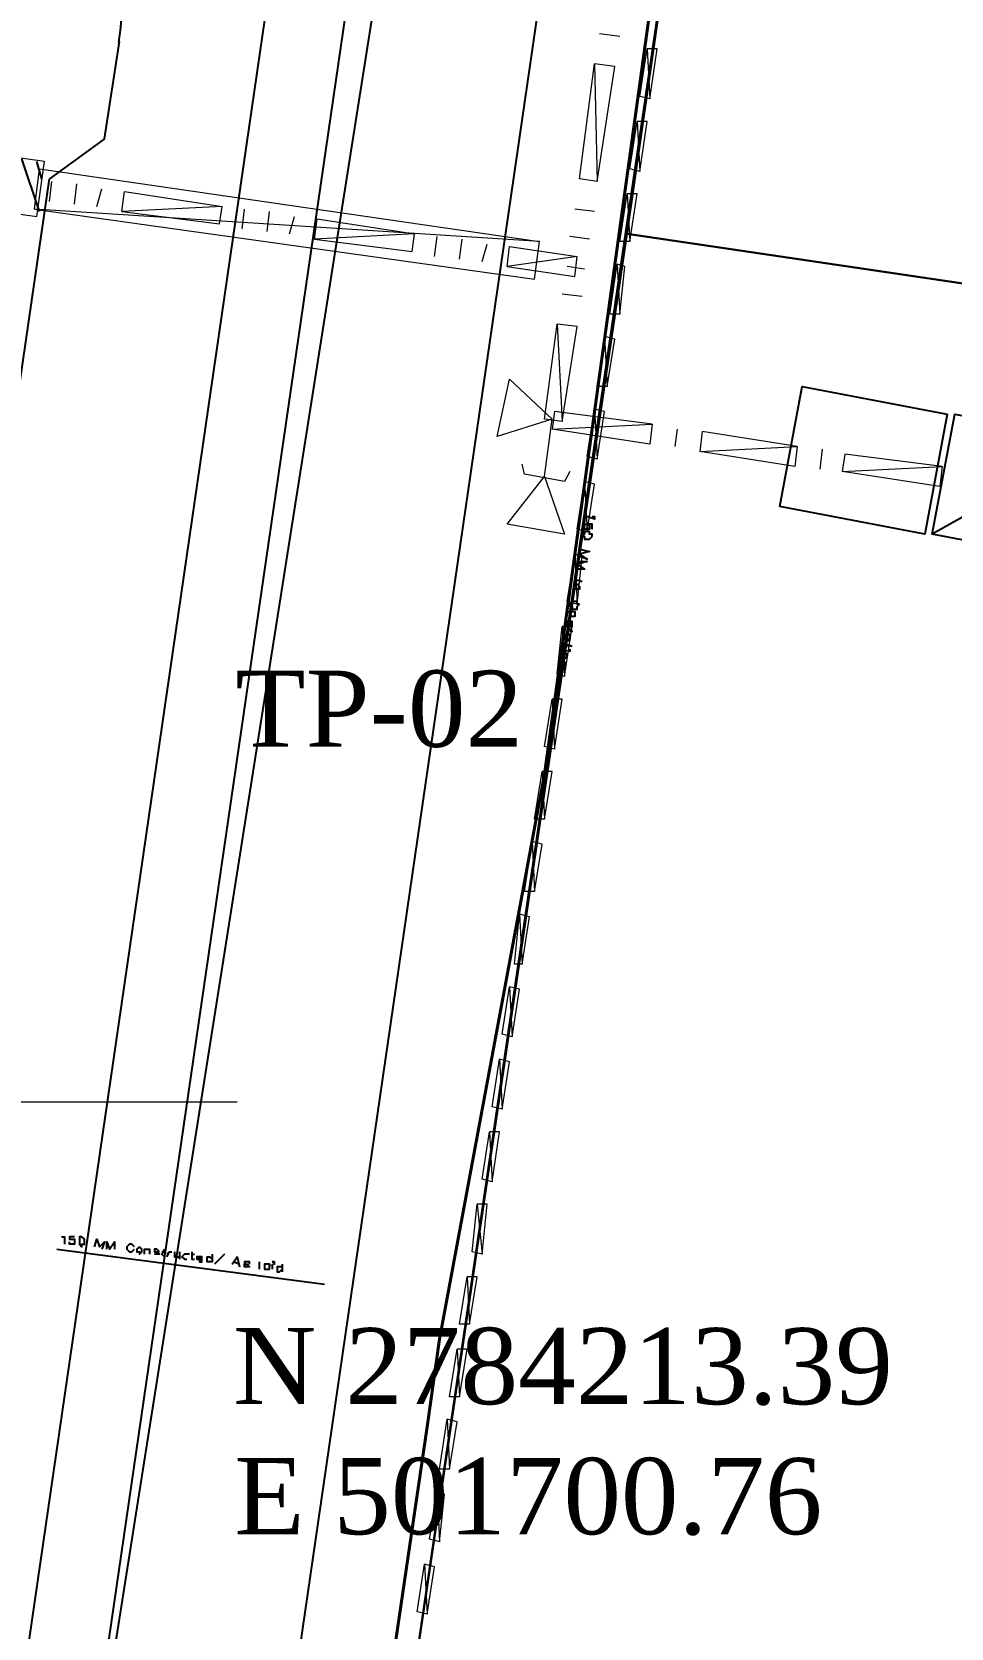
# Model space of a CAD drawing. Header units: inches. Extents: x 5 to 844, y 8 to 596.
# Drawn here: x 410 to 457.3, y 203.7 to 285.8 of the extents above; entities that cross this region are included whole.
import ezdxf

# ---------------------------------------------------------------- set-up
doc = ezdxf.new("R2010")
doc.units = ezdxf.units.IN
doc.header["$MEASUREMENT"] = 0
doc.layers.add('PDF_Geometry', color=7, linetype='Continuous', true_color=0x989898)
doc.layers.add('PDF_Text', color=7, linetype='Continuous')
doc.styles.add('PDF Times New Roman', font='times.ttf')

msp = doc.modelspace()

# ---------------------------------------------------------------- linework, layer by layer
at = {"layer": 'PDF_Geometry', "color": 7, "lineweight": 25}
msp.add_lwpolyline([(486.89, 508.489), (646.568, 503.218), (656.981, 490.747), (604.655, 133.079), (590.77, 122.665), (433.793, 145.55), (423.507, 159.435), (473.005, 496.789), (486.89, 508.489)], dxfattribs=at)
at = {"layer": 'PDF_Geometry', "lineweight": 25}
for points in [[(395.609, 77.153), (456.163, 492.932), (456.291, 494.475)], [(391.623, 77.668), (451.535, 489.718), (451.92, 491.647)], [(417.851, 161.878), (450.506, 386.481)], [(413.736, 280.286), (414.508, 285.3)], [(413.736, 280.286), (410.908, 278.229)], [(379.667, 60.954), (381.981, 79.082), (410.908, 278.229)]]:
    msp.add_lwpolyline(points, dxfattribs=at)
at = {"layer": 'PDF_Geometry', "color": 3, "lineweight": 40}
msp.add_lwpolyline([(455.52, 385.066), (453.849, 374.396), (436.364, 247.63), (430.964, 218.575), (430.321, 214.075), (422.35, 159.821), (419.136, 127.679)], dxfattribs=at)
at = {"layer": 'PDF_Geometry', "color": 9, "lineweight": 25, "true_color": 0xbababa}
for points in [[(454.492, 371.953), (545.258, 358.582), (531.116, 262.03), (440.607, 275.401), (454.492, 371.953)], [(429.807, 301.371), (428.521, 293.142), (406.537, 153.907), (404.865, 142.979), (403.966, 137.707), (417.465, 133.336), (427.107, 134.365), (416.951, 142.079), (404.865, 142.979)], [(440.607, 275.401), (531.116, 262.03), (621.626, 248.788), (604.655, 133.079), (590.77, 122.665), (433.793, 145.678), (423.507, 159.563), (440.607, 275.401)]]:
    msp.add_lwpolyline(points, dxfattribs=at)
at = {"layer": 'PDF_Geometry', "lineweight": 0}
for points in [[(454.492, 371.953), (440.607, 275.401), (531.116, 262.03), (545.258, 358.582), (454.492, 371.953)], [(440.607, 275.401), (423.507, 159.563), (433.793, 145.678), (590.77, 122.665), (604.655, 133.079), (621.626, 248.788), (531.116, 262.03), (440.607, 275.401)]]:
    msp.add_lwpolyline(points, dxfattribs=at)
at = {"layer": 'PDF_Geometry', "color": 3, "lineweight": 0}
for points in [[(440.221, 285.557), (439.192, 285.686)], [(438.935, 284.143), (439.064, 278.1), (438.164, 278.229), (438.935, 284.143)], [(439.964, 284.014), (438.935, 284.143), (439.064, 278.1), (439.964, 284.014)], [(436.107, 275.015), (410.137, 276.686), (410.394, 278.743), (436.107, 275.015)], [(410.908, 277.072), (411.037, 278.1)], [(412.194, 276.943), (412.322, 277.972)], [(413.351, 276.815), (413.608, 277.715)], [(419.779, 276.815), (414.636, 276.558), (414.765, 277.586), (419.779, 276.815)], [(435.85, 273.086), (436.107, 275.015), (410.137, 276.686), (435.85, 273.086)], [(419.65, 275.915), (419.779, 276.815), (414.636, 276.558), (419.65, 275.915)], [(420.808, 275.658), (420.936, 276.686)], [(438.935, 276.558), (437.907, 276.686)], [(422.093, 275.529), (422.222, 276.558)], [(423.25, 275.401), (423.507, 276.3)], [(429.679, 275.401), (424.536, 275.143), (424.664, 276.172), (429.679, 275.401)], [(429.55, 274.501), (429.679, 275.401), (424.536, 275.143), (429.55, 274.501)], [(430.707, 274.243), (430.836, 275.272)], [(431.993, 274.115), (432.121, 275.143)], [(438.678, 275.143), (437.65, 275.272)], [(433.15, 273.986), (433.407, 274.886)], [(438.035, 274.243), (434.435, 273.729), (434.564, 274.758), (438.035, 274.243)], [(437.907, 273.215), (438.035, 274.243), (434.435, 273.729), (437.907, 273.215)], [(438.421, 273.601), (437.521, 273.729)], [(438.292, 272.186), (437.264, 272.315)], [(437.007, 270.772), (437.264, 265.758), (436.364, 265.887), (437.007, 270.772)], [(438.035, 270.644), (437.007, 270.772), (437.264, 265.758), (438.035, 270.644)], [(436.878, 266.272), (436.75, 265.372), (441.892, 265.63), (436.878, 266.272)], [(437.264, 265.758), (436.364, 265.887)], [(436.364, 262.93), (436.75, 265.887)], [(436.75, 265.372), (441.892, 265.63), (441.764, 264.601), (436.75, 265.372)], [(443.178, 265.372), (443.049, 264.472)], [(444.463, 265.244), (444.335, 264.215), (449.349, 264.472), (444.463, 265.244)], [(444.335, 264.215), (449.349, 264.472), (449.22, 263.444), (444.335, 264.215)], [(450.635, 264.344), (450.506, 263.315)], [(437.65, 263.187), (437.392, 262.673), (435.335, 263.058), (435.207, 263.573)], [(451.792, 264.087), (451.663, 263.187), (456.806, 263.444), (451.792, 264.087)], [(451.663, 263.187), (456.806, 263.444), (456.677, 262.415), (451.663, 263.187)]]:
    msp.add_lwpolyline(points, dxfattribs=at)
at = {"layer": 'PDF_Geometry', "color": 4, "lineweight": 0}
for points in [[(441.635, 284.914), (441.764, 282.343), (441.249, 282.472), (441.635, 284.914)], [(442.149, 284.914), (441.635, 284.914), (441.764, 282.343), (442.149, 284.914)], [(441.121, 281.186), (441.249, 278.615), (440.735, 278.743), (441.121, 281.186)], [(441.635, 281.186), (441.121, 281.186), (441.249, 278.615), (441.635, 281.186)], [(440.607, 277.458), (440.735, 275.015), (440.221, 275.015), (440.607, 277.458)], [(441.121, 277.458), (440.607, 277.458), (440.735, 275.015), (441.121, 277.458)], [(440.092, 273.858), (440.221, 271.286), (439.707, 271.286), (440.092, 273.858)], [(440.478, 273.729), (440.092, 273.858), (440.221, 271.286), (440.478, 273.729)], [(439.449, 270.129), (439.578, 267.558), (439.064, 267.558), (439.449, 270.129)], [(439.964, 270.001), (439.449, 270.129), (439.578, 267.558), (439.964, 270.001)], [(438.935, 266.401), (439.064, 263.83), (438.549, 263.958), (438.935, 266.401)], [(439.449, 266.272), (438.935, 266.401), (439.064, 263.83), (439.449, 266.272)], [(438.421, 262.673), (438.55, 260.101), (438.035, 260.23), (438.421, 262.673)], [(438.935, 262.544), (438.421, 262.673), (438.55, 260.101), (438.935, 262.544)], [(437.907, 258.944), (438.035, 256.373), (437.521, 256.501), (437.907, 258.944)], [(438.292, 258.816), (437.907, 258.944), (438.035, 256.373), (438.292, 258.816)], [(437.264, 255.216), (437.392, 252.644), (437.007, 252.773), (437.264, 255.216)], [(437.778, 255.216), (437.264, 255.216), (437.392, 252.644), (437.778, 255.216)], [(436.75, 251.487), (436.878, 248.916), (436.364, 249.045), (436.75, 251.487)], [(437.264, 251.487), (436.75, 251.487), (436.878, 248.916), (437.264, 251.487)], [(436.235, 247.759), (436.364, 245.316), (435.85, 245.316), (436.235, 247.759)], [(436.75, 247.759), (436.235, 247.759), (436.364, 245.316), (436.75, 247.759)], [(435.721, 244.159), (435.85, 241.588), (435.335, 241.588), (435.721, 244.159)], [(436.235, 244.031), (435.721, 244.159), (435.85, 241.588), (436.235, 244.031)], [(435.078, 240.431), (435.207, 237.86), (434.821, 237.86), (435.078, 240.431)], [(435.593, 240.302), (435.078, 240.431), (435.207, 237.86), (435.593, 240.302)], [(434.564, 236.702), (434.693, 234.131), (434.178, 234.26), (434.564, 236.702)], [(435.078, 236.574), (434.564, 236.702), (434.693, 234.131), (435.078, 236.574)], [(434.05, 232.974), (434.178, 230.403), (433.664, 230.531), (434.05, 232.974)], [(434.564, 232.845), (434.05, 232.974), (434.178, 230.403), (434.564, 232.845)], [(433.535, 229.246), (433.664, 226.674), (433.15, 226.803), (433.535, 229.246)], [(434.05, 229.246), (433.535, 229.246), (433.664, 226.674), (434.05, 229.246)], [(432.893, 225.517), (433.15, 222.946), (432.636, 223.075), (432.893, 225.517)], [(433.407, 225.517), (432.893, 225.517), (433.15, 222.946), (433.407, 225.517)], [(432.378, 221.789), (432.507, 219.346), (431.993, 219.346), (432.378, 221.789)], [(432.893, 221.789), (432.378, 221.789), (432.507, 219.346), (432.893, 221.789)], [(431.864, 218.061), (431.993, 215.618), (431.478, 215.618), (431.864, 218.061)], [(432.378, 218.061), (431.864, 218.061), (431.993, 215.618), (432.378, 218.061)], [(431.35, 214.461), (431.478, 211.889), (430.964, 211.889), (431.35, 214.461)], [(431.864, 214.332), (431.35, 214.461), (431.478, 211.889), (431.864, 214.332)], [(430.836, 210.732), (430.964, 208.161), (430.45, 208.29), (430.836, 210.732)], [(431.221, 210.604), (430.836, 210.732), (430.964, 208.161), (431.221, 210.604)], [(430.193, 207.004), (430.321, 204.433), (429.807, 204.561), (430.193, 207.004)], [(430.707, 206.875), (430.193, 207.004), (430.321, 204.433), (430.707, 206.875)]]:
    msp.add_lwpolyline(points, dxfattribs=at)
at = {"layer": 'PDF_Geometry', "color": 6, "lineweight": 0}
msp.add_lwpolyline([(401.908, 277.458), (410.265, 276.3), (410.651, 279.129), (402.294, 280.286), (401.908, 277.458)], dxfattribs=at)
at = {"layer": 'PDF_Geometry', "color": 6, "lineweight": 25}
for points in [[(410.394, 276.558), (409.494, 279.257)], [(410.522, 278.229), (410.265, 279.129)], [(457.063, 266.144), (455.906, 259.973), (448.449, 261.387), (449.606, 267.558), (457.063, 266.144)], [(464.777, 264.73), (463.62, 258.558), (456.291, 259.973), (457.449, 266.144), (464.777, 264.73)], [(464.777, 264.73), (456.291, 259.973)]]:
    msp.add_lwpolyline(points, dxfattribs=at)
at = {"layer": 'PDF_Geometry', "color": 92, "lineweight": 0, "true_color": 0x00b800}
for points in [[(433.921, 264.987), (434.564, 267.944), (436.75, 265.887), (433.921, 264.987)], [(437.392, 259.973), (434.435, 260.487), (436.364, 262.93), (437.392, 259.973)]]:
    msp.add_lwpolyline(points, dxfattribs=at)
at = {"layer": 'PDF_Geometry', "color": 1, "lineweight": 25}
for points in [[(438.807, 260.23), (438.807, 260.487), (438.678, 260.487), (438.678, 260.358), (438.678, 260.23), (438.55, 260.23), (438.421, 260.23), (438.421, 260.358), (438.421, 260.487), (438.55, 260.487)], [(438.807, 260.873), (438.935, 260.873), (438.935, 260.744), (438.55, 260.873)], [(438.807, 259.844), (438.807, 259.973), (438.678, 259.973), (438.678, 260.101), (438.55, 260.101), (438.421, 260.101), (438.421, 259.973), (438.292, 259.844), (438.421, 259.844), (438.421, 259.716), (438.55, 259.716), (438.678, 259.716), (438.807, 259.844)], [(438.164, 258.558), (438.549, 258.558), (438.035, 258.43), (438.421, 258.173), (438.035, 258.173)], [(438.164, 259.201), (438.678, 259.073), (438.164, 258.944), (438.549, 258.687), (438.164, 258.816)], [(437.907, 257.659), (438.292, 257.53)], [(437.907, 257.401), (438.164, 257.401)], [(438.035, 257.401), (438.164, 257.273), (438.164, 257.144), (438.035, 257.144), (437.907, 257.144)], [(438.164, 256.373), (438.035, 256.373), (438.035, 256.501), (437.907, 256.501), (437.778, 256.501), (437.778, 256.373), (437.65, 256.373), (437.65, 256.244), (437.778, 256.244), (437.778, 256.116), (437.907, 256.116), (438.035, 256.116), (438.035, 256.244), (438.164, 256.373)], [(437.521, 255.987), (437.907, 255.987), (437.907, 255.859), (437.907, 255.73), (437.778, 255.73), (437.65, 255.73), (437.65, 255.859), (437.65, 255.987)], [(437.65, 255.473), (437.65, 255.216), (437.778, 255.216), (437.778, 255.344), (437.778, 255.473), (437.65, 255.473), (437.65, 255.602), (437.65, 255.473), (437.521, 255.473), (437.521, 255.344), (437.521, 255.216)], [(437.65, 254.444), (437.392, 254.573), (437.392, 254.702), (437.521, 254.83), (437.65, 254.83), (437.65, 254.702), (437.65, 254.573), (437.521, 254.573)], [(437.521, 255.087), (437.778, 255.087)], [(437.65, 255.087), (437.778, 254.959), (437.65, 254.959)], [(437.778, 254.187), (437.392, 254.316), (437.264, 254.316), (437.264, 254.187)], [(437.521, 253.93), (437.264, 254.059)], [(437.521, 253.673), (437.521, 253.802), (437.392, 253.802), (437.264, 253.802), (437.264, 253.673), (437.264, 253.544), (437.392, 253.544), (437.521, 253.673)], [(437.65, 254.316), (437.521, 254.187)], [(437.65, 254.059), (437.65, 253.93), (437.65, 254.059)], [(437.135, 253.416), (437.392, 253.416), (437.392, 253.287), (437.392, 253.159), (437.264, 253.159), (437.135, 253.159)], [(411.551, 223.846), (411.551, 223.846), (411.679, 223.846), (411.679, 223.46)], [(412.194, 223.846), (411.937, 223.846), (411.937, 223.717), (412.065, 223.717), (412.194, 223.717), (412.194, 223.589), (412.194, 223.46), (412.065, 223.46), (411.937, 223.46), (411.937, 223.589)], [(412.579, 223.846), (412.451, 223.846), (412.451, 223.717), (412.451, 223.589), (412.451, 223.46), (412.579, 223.332), (412.579, 223.46), (412.708, 223.46), (412.708, 223.589), (412.708, 223.717), (412.579, 223.846)], [(413.222, 223.332), (413.351, 223.717), (413.479, 223.332), (413.736, 223.589), (413.608, 223.203)], [(413.865, 223.203), (413.865, 223.589), (413.994, 223.203), (414.251, 223.589), (414.251, 223.203)], [(415.279, 223.332), (415.151, 223.46), (415.022, 223.46), (414.894, 223.332), (414.894, 223.203), (415.022, 223.075), (415.151, 223.075), (415.279, 223.203)], [(415.536, 223.332), (415.408, 223.203), (415.408, 223.075), (415.536, 223.075), (415.536, 222.946), (415.665, 223.075), (415.665, 223.203), (415.536, 223.332)], [(415.793, 222.946), (415.793, 223.203), (415.922, 223.203), (416.051, 223.203), (416.051, 223.075), (416.051, 222.946)], [(416.565, 223.075), (416.436, 223.203), (416.308, 223.203), (416.308, 223.075), (416.436, 223.075), (416.565, 222.946), (416.436, 222.946), (416.308, 222.946)], [(416.822, 223.203), (416.693, 222.946), (416.822, 222.817)], [(416.693, 223.075), (416.822, 223.075)], [(416.951, 222.817), (417.079, 223.075), (416.951, 222.946)], [(417.079, 223.075), (417.208, 223.075)], [(417.336, 223.075), (417.336, 222.817), (417.465, 222.817), (417.593, 222.817)], [(417.593, 223.075), (417.593, 222.689)], [(418.108, 222.946), (417.979, 222.946), (417.851, 222.946), (417.722, 222.817), (417.851, 222.689), (417.979, 222.689)], [(418.236, 223.075), (418.236, 222.689), (418.365, 222.689)], [(418.236, 222.946), (418.365, 222.946)], [(418.493, 222.817), (418.75, 222.689), (418.75, 222.817), (418.622, 222.817), (418.493, 222.817), (418.493, 222.689), (418.622, 222.689), (418.622, 222.56), (418.75, 222.56), (418.75, 222.689)], [(419.265, 222.946), (419.265, 222.56), (419.136, 222.56), (419.008, 222.56), (419.008, 222.689), (419.008, 222.817), (419.136, 222.817), (419.265, 222.689)], [(419.908, 222.946), (419.393, 222.432)], [(420.293, 222.432), (420.55, 222.817), (420.679, 222.303)], [(420.422, 222.56), (420.679, 222.432)], [(421.193, 222.432), (421.193, 222.56), (421.065, 222.56), (420.936, 222.56), (420.936, 222.432), (421.065, 222.432), (421.193, 222.303), (421.065, 222.303), (420.936, 222.303), (420.936, 222.432)], [(421.707, 222.175), (421.707, 222.56)], [(422.222, 222.432), (422.093, 222.432), (421.965, 222.432), (421.965, 222.303), (421.965, 222.175), (422.093, 222.175), (422.222, 222.175), (422.222, 222.432), (422.222, 222.303)], [(422.35, 222.56), (422.479, 222.432), (422.479, 222.56), (422.35, 222.56)], [(422.35, 222.432), (422.35, 222.175)], [(422.865, 222.432), (422.865, 222.046)], [(422.865, 222.303), (422.736, 222.303), (422.607, 222.303), (422.607, 222.175), (422.607, 222.046), (422.736, 222.046), (422.865, 222.175)]]:
    msp.add_lwpolyline(points, dxfattribs=at)
at = {"layer": 'PDF_Geometry', "color": 7, "lineweight": 0}
msp.add_lwpolyline([(400.751, 238.245), (400.751, 230.788), (420.55, 230.788)], dxfattribs=at)
at = {"layer": 'PDF_Geometry', "color": 5, "lineweight": 25}
msp.add_lwpolyline([(411.294, 223.203), (425.05, 221.403)], dxfattribs=at)
at = {"layer": 'PDF_Geometry', "lineweight": 25}
msp.add_arc((399.662, 287.424), 14.976, 351.7116, 80.62233, dxfattribs=at)

# ---------------------------------------------------------------- texts
at = {"layer": 'PDF_Text', "color": 6, "insert": (420.468, 248.977), "char_height": 3.91816, "attachment_point": 7, "style": 'PDF Times New Roman'}
msp.add_mtext('\\W0.999122;TP-02', dxfattribs=at)
at = {"layer": 'PDF_Text', "char_height": 3.91816, "attachment_point": 7, "style": 'PDF Times New Roman'}
for s, insert in [('\\W1.001615;N 2784213.39', (420.346, 215.153)), ('\\W0.999335;E 501700.76', (420.412, 208.468))]:
    msp.add_mtext(s, dxfattribs=dict(at, insert=insert))

doc.saveas('drawing.dxf')
